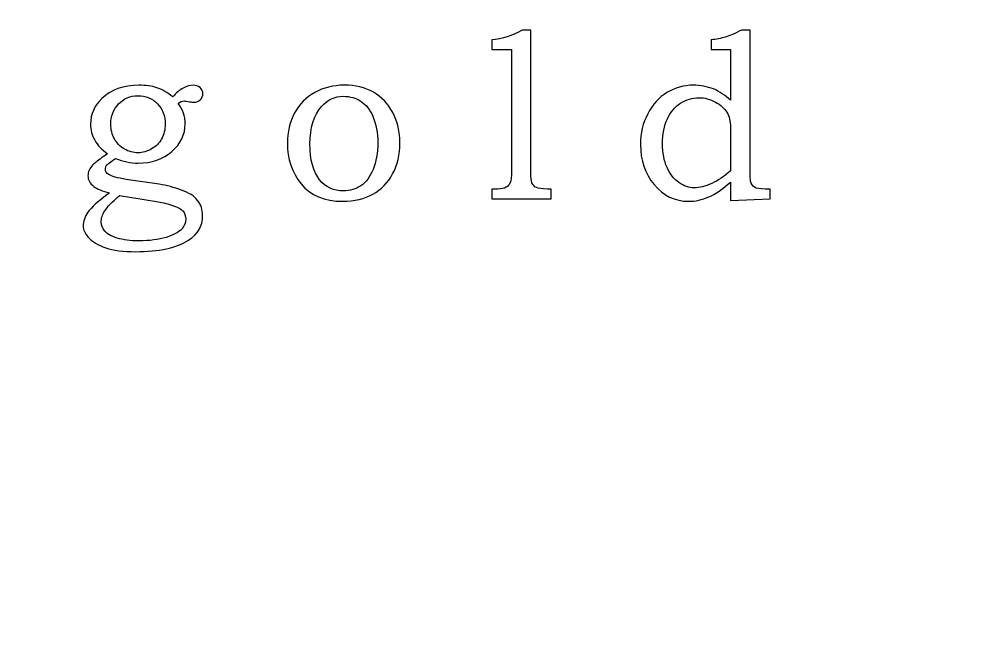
# Model space of a CAD drawing. Header units: millimetres. Extents: x -467 to 235, y 31 to 232.
# Drawn here: x 207.22 to 214.92, y 40.53 to 45.58 of the extents above; entities that cross this region are included whole.
import ezdxf

# ---------------------------------------------------------------- set-up
doc = ezdxf.new("R2010")
doc.units = ezdxf.units.MM
doc.header["$MEASUREMENT"] = 0
doc.layers.add('Layer 1', color=7, linetype='Continuous')

msp = doc.modelspace()

# ---------------------------------------------------------------- linework, layer by layer
at = {"layer": 'Layer 1', "color": 250, "lineweight": 18}
msp.add_open_spline([(198.3895, 70.7186), (198.3895, 70.7186), (232.1895, 70.7186), (232.1895, 70.7186), (233.8418, 70.7186), (235.1895, 69.3709), (235.1895, 67.7186), (235.1895, 67.7186), (235.1895, 33.9186), (235.1895, 33.9186), (235.1895, 32.2663), (233.8418, 30.9186), (232.1895, 30.9186), (232.1895, 30.9186), (198.3895, 30.9186), (198.3895, 30.9186), (196.7372, 30.9186), (195.3895, 32.2663), (195.3895, 33.9186), (195.3895, 33.9186), (195.3895, 67.7186), (195.3895, 67.7186), (195.3895, 69.3709), (196.7372, 70.7186), (198.3895, 70.7186)], degree=3, knots=[0, 0, 0, 0, 0.125, 0.125, 0.125, 0.25, 0.25, 0.25, 0.375, 0.375, 0.375, 0.5, 0.5, 0.5, 0.625, 0.625, 0.625, 0.75, 0.75, 0.75, 0.875, 0.875, 0.875, 1, 1, 1, 1], dxfattribs=at)
at = {"layer": 'Layer 1', "color": 250}
for points, knots in [([(211.049, 45.3286), (211.049, 45.3286), (211.049, 45.4069), (211.049, 45.4069), (211.1336, 45.4132), (211.2163, 45.4393), (211.2968, 45.4851), (211.2968, 45.4851), (211.3658, 45.4851), (211.3658, 45.4851), (211.3658, 45.4851), (211.3658, 44.338), (211.3658, 44.338), (211.3658, 44.2896), (211.369, 44.2594), (211.375, 44.247), (211.3833, 44.2295), (211.3951, 44.2168), (211.4107, 44.2088), (211.4262, 44.2009), (211.4558, 44.1968), (211.5, 44.1968), (211.5, 44.1968), (211.5299, 44.1968), (211.5299, 44.1968), (211.5299, 44.1968), (211.5299, 44.1185), (211.5299, 44.1185), (211.5299, 44.1185), (211.049, 44.1185), (211.049, 44.1185), (211.049, 44.1185), (211.049, 44.1968), (211.049, 44.1968), (211.049, 44.1968), (211.0976, 44.1968), (211.0976, 44.1968), (211.1285, 44.1968), (211.1514, 44.2015), (211.1667, 44.2108), (211.1819, 44.22), (211.1927, 44.2327), (211.1994, 44.2489), (211.2061, 44.2648), (211.2093, 44.2973), (211.2093, 44.3456), (211.2093, 44.3456), (211.2093, 45.3286), (211.2093, 45.3286), (211.2093, 45.3286), (211.049, 45.3286), (211.049, 45.3286)], [0, 0, 0, 0, 0.058824, 0.058824, 0.058824, 0.117647, 0.117647, 0.117647, 0.176471, 0.176471, 0.176471, 0.235294, 0.235294, 0.235294, 0.294118, 0.294118, 0.294118, 0.352941, 0.352941, 0.352941, 0.411765, 0.411765, 0.411765, 0.470588, 0.470588, 0.470588, 0.529412, 0.529412, 0.529412, 0.588235, 0.588235, 0.588235, 0.647059, 0.647059, 0.647059, 0.705882, 0.705882, 0.705882, 0.764706, 0.764706, 0.764706, 0.823529, 0.823529, 0.823529, 0.882353, 0.882353, 0.882353, 0.941176, 0.941176, 0.941176, 1, 1, 1, 1]), ([(212.8273, 45.3286), (212.8273, 45.3286), (212.8273, 45.4069), (212.8273, 45.4069), (212.8693, 45.4107), (212.9081, 45.418), (212.9431, 45.4288), (212.9781, 45.4396), (213.0216, 45.4584), (213.0744, 45.4851), (213.0744, 45.4851), (213.1441, 45.4851), (213.1441, 45.4851), (213.1441, 45.4851), (213.1441, 44.3552), (213.1441, 44.3552), (213.1441, 44.303), (213.1454, 44.2712), (213.1479, 44.2601), (213.154, 44.2365), (213.1648, 44.22), (213.1794, 44.2108), (213.1944, 44.2015), (213.2233, 44.1968), (213.2663, 44.1968), (213.2663, 44.1968), (213.3064, 44.1968), (213.3064, 44.1968), (213.3064, 44.1968), (213.3064, 44.1185), (213.3064, 44.1185), (213.3064, 44.1185), (212.9838, 44.1032), (212.9838, 44.1032), (212.9838, 44.1032), (212.9838, 44.2527), (212.9838, 44.2527), (212.9217, 44.1964), (212.8635, 44.1564), (212.8091, 44.1328), (212.7547, 44.1093), (212.7003, 44.0975), (212.6456, 44.0975), (212.5333, 44.0975), (212.4401, 44.1427), (212.366, 44.2327), (212.2919, 44.3227), (212.2547, 44.4312), (212.2547, 44.5581), (212.2547, 44.6488), (212.2744, 44.7315), (212.3138, 44.8066), (212.3533, 44.882), (212.4051, 44.9396), (212.4697, 44.979), (212.5343, 45.0188), (212.6052, 45.0385), (212.6822, 45.0385), (212.7411, 45.0385), (212.7958, 45.0283), (212.846, 45.008), (212.8963, 44.9876), (212.9421, 44.9567), (212.9838, 44.916), (212.9838, 44.916), (212.9838, 45.3286), (212.9838, 45.3286), (212.9838, 45.3286), (212.8273, 45.3286), (212.8273, 45.3286)], [0, 0, 0, 0, 0.043478, 0.043478, 0.043478, 0.086957, 0.086957, 0.086957, 0.130435, 0.130435, 0.130435, 0.173913, 0.173913, 0.173913, 0.217391, 0.217391, 0.217391, 0.26087, 0.26087, 0.26087, 0.304348, 0.304348, 0.304348, 0.347826, 0.347826, 0.347826, 0.391304, 0.391304, 0.391304, 0.434783, 0.434783, 0.434783, 0.478261, 0.478261, 0.478261, 0.521739, 0.521739, 0.521739, 0.565217, 0.565217, 0.565217, 0.608696, 0.608696, 0.608696, 0.652174, 0.652174, 0.652174, 0.695652, 0.695652, 0.695652, 0.73913, 0.73913, 0.73913, 0.782609, 0.782609, 0.782609, 0.826087, 0.826087, 0.826087, 0.869565, 0.869565, 0.869565, 0.913043, 0.913043, 0.913043, 0.956522, 0.956522, 0.956522, 1, 1, 1, 1]), ([(208.4632, 44.9434), (208.4912, 44.9758), (208.5198, 45), (208.5485, 45.0153), (208.5774, 45.0309), (208.6041, 45.0385), (208.6283, 45.0385), (208.6506, 45.0385), (208.6693, 45.0318), (208.6846, 45.0188), (208.6999, 45.0057), (208.7075, 44.9895), (208.7075, 44.9707), (208.7075, 44.951), (208.7005, 44.9348), (208.6868, 44.9211), (208.6732, 44.9077), (208.656, 44.9011), (208.6347, 44.9011), (208.6261, 44.9011), (208.6143, 44.9023), (208.5994, 44.9049), (208.5819, 44.9087), (208.5672, 44.9106), (208.5555, 44.9106), (208.5399, 44.9106), (208.5236, 44.9036), (208.5068, 44.8893), (208.5453, 44.8425), (208.5644, 44.7875), (208.5644, 44.7245), (208.5644, 44.6386), (208.5284, 44.5642), (208.4562, 44.5012), (208.3843, 44.4382), (208.293, 44.4067), (208.1833, 44.4067), (208.1222, 44.4067), (208.0611, 44.4198), (207.9994, 44.4455), (207.959, 44.4166), (207.9358, 44.3984), (207.9304, 44.3918), (207.9218, 44.3813), (207.9173, 44.3701), (207.9173, 44.3584), (207.9173, 44.3405), (207.9265, 44.3259), (207.9453, 44.3141), (207.9688, 44.2986), (208.0156, 44.2858), (208.085, 44.2753), (208.085, 44.2753), (208.3544, 44.2352), (208.3544, 44.2352), (208.4139, 44.226), (208.474, 44.2104), (208.5341, 44.1888), (208.5943, 44.1669), (208.6382, 44.1389), (208.6652, 44.1042), (208.6922, 44.0692), (208.7056, 44.0278), (208.7056, 43.9795), (208.7056, 43.8974), (208.6678, 43.8319), (208.5917, 43.7829), (208.4953, 43.7202), (208.3522, 43.689), (208.1626, 43.689), (208.063, 43.689), (207.9822, 43.6995), (207.9199, 43.7205), (207.8578, 43.7418), (207.8095, 43.7714), (207.7751, 43.8099), (207.7503, 43.8379), (207.7379, 43.8669), (207.7379, 43.8965), (207.7379, 43.9349), (207.7506, 43.9725), (207.7758, 44.0091), (207.8009, 44.0457), (207.8594, 44.0978), (207.951, 44.1653), (207.8922, 44.1802), (207.8499, 44.1977), (207.8244, 44.2174), (207.7923, 44.2429), (207.7761, 44.2715), (207.7761, 44.304), (207.7761, 44.3199), (207.7789, 44.3348), (207.785, 44.3488), (207.7907, 44.3628), (207.8006, 44.3768), (207.8139, 44.3908), (207.8273, 44.4045), (207.8515, 44.4239), (207.8871, 44.4487), (207.9094, 44.4643), (207.9253, 44.4757), (207.9345, 44.4831), (207.889, 44.5155), (207.8546, 44.5518), (207.8317, 44.5919), (207.8085, 44.6316), (207.7971, 44.6758), (207.7971, 44.7236), (207.7971, 44.8025), (207.8276, 44.8715), (207.8884, 44.9303), (207.9625, 45.0025), (208.0624, 45.0385), (208.188, 45.0385), (208.244, 45.0385), (208.293, 45.0315), (208.3347, 45.0178), (208.3764, 45.0038), (208.4193, 44.979), (208.4632, 44.9434)], [0, 0, 0, 0, 0.025, 0.025, 0.025, 0.05, 0.05, 0.05, 0.075, 0.075, 0.075, 0.1, 0.1, 0.1, 0.125, 0.125, 0.125, 0.15, 0.15, 0.15, 0.175, 0.175, 0.175, 0.2, 0.2, 0.2, 0.225, 0.225, 0.225, 0.25, 0.25, 0.25, 0.275, 0.275, 0.275, 0.3, 0.3, 0.3, 0.325, 0.325, 0.325, 0.35, 0.35, 0.35, 0.375, 0.375, 0.375, 0.4, 0.4, 0.4, 0.425, 0.425, 0.425, 0.45, 0.45, 0.45, 0.475, 0.475, 0.475, 0.5, 0.5, 0.5, 0.525, 0.525, 0.525, 0.55, 0.55, 0.55, 0.575, 0.575, 0.575, 0.6, 0.6, 0.6, 0.625, 0.625, 0.625, 0.65, 0.65, 0.65, 0.675, 0.675, 0.675, 0.7, 0.7, 0.7, 0.725, 0.725, 0.725, 0.75, 0.75, 0.75, 0.775, 0.775, 0.775, 0.8, 0.8, 0.8, 0.825, 0.825, 0.825, 0.85, 0.85, 0.85, 0.875, 0.875, 0.875, 0.9, 0.9, 0.9, 0.925, 0.925, 0.925, 0.95, 0.95, 0.95, 0.975, 0.975, 0.975, 1, 1, 1, 1]), ([(209.8537, 45.0385), (209.9447, 45.0385), (210.0233, 45.0197), (210.0901, 44.9819), (210.1566, 44.944), (210.2091, 44.889), (210.2472, 44.8164), (210.2857, 44.7439), (210.3048, 44.6615), (210.3048, 44.5686), (210.3048, 44.4757), (210.2851, 44.393), (210.246, 44.3205), (210.2065, 44.248), (210.1531, 44.1926), (210.0853, 44.1548), (210.0176, 44.1166), (209.9368, 44.0975), (209.8426, 44.0975), (209.6928, 44.0975), (209.5805, 44.1443), (209.5051, 44.2378), (209.43, 44.3313), (209.3925, 44.4411), (209.3925, 44.5677), (209.3925, 44.6599), (209.4119, 44.7417), (209.451, 44.8133), (209.4898, 44.8848), (209.5445, 44.9402), (209.6148, 44.9796), (209.6851, 45.0188), (209.7647, 45.0385), (209.8537, 45.0385)], [0, 0, 0, 0, 0.090909, 0.090909, 0.090909, 0.181818, 0.181818, 0.181818, 0.272727, 0.272727, 0.272727, 0.363636, 0.363636, 0.363636, 0.454545, 0.454545, 0.454545, 0.545455, 0.545455, 0.545455, 0.636364, 0.636364, 0.636364, 0.727273, 0.727273, 0.727273, 0.818182, 0.818182, 0.818182, 0.909091, 0.909091, 0.909091, 1, 1, 1, 1]), ([(208.1798, 44.9526), (208.1187, 44.9526), (208.0671, 44.9307), (208.0248, 44.8864), (207.9825, 44.8422), (207.9612, 44.7875), (207.9612, 44.7223), (207.9612, 44.6787), (207.9708, 44.6393), (207.9902, 44.6039), (208.0096, 44.569), (208.0366, 44.5413), (208.0716, 44.5209), (208.1063, 44.5009), (208.1432, 44.4907), (208.1817, 44.4907), (208.2202, 44.4907), (208.2571, 44.5009), (208.2924, 44.5216), (208.3277, 44.5419), (208.3547, 44.5696), (208.3735, 44.6046), (208.3926, 44.6393), (208.4021, 44.6787), (208.4021, 44.7223), (208.4021, 44.7907), (208.3814, 44.846), (208.3401, 44.8887), (208.2987, 44.9313), (208.2453, 44.9526), (208.1798, 44.9526)], [0, 0, 0, 0, 0.1, 0.1, 0.1, 0.2, 0.2, 0.2, 0.3, 0.3, 0.3, 0.4, 0.4, 0.4, 0.5, 0.5, 0.5, 0.6, 0.6, 0.6, 0.7, 0.7, 0.7, 0.8, 0.8, 0.8, 0.9, 0.9, 0.9, 1, 1, 1, 1]), ([(209.8467, 44.9488), (209.7764, 44.9488), (209.7169, 44.9208), (209.6683, 44.8651), (209.6065, 44.7958), (209.5757, 44.6949), (209.5757, 44.5623), (209.5757, 44.4347), (209.6018, 44.3377), (209.6543, 44.2706), (209.702, 44.2111), (209.7662, 44.1815), (209.8477, 44.1815), (209.9002, 44.1815), (209.9469, 44.1955), (209.988, 44.2232), (210.029, 44.2512), (210.0621, 44.2957), (210.0875, 44.3565), (210.1127, 44.4175), (210.1254, 44.4894), (210.1254, 44.5715), (210.1254, 44.6523), (210.1117, 44.7242), (210.0847, 44.7881), (210.0637, 44.8387), (210.0322, 44.8785), (209.9899, 44.9065), (209.9476, 44.9348), (209.8999, 44.9488), (209.8467, 44.9488)], [0, 0, 0, 0, 0.1, 0.1, 0.1, 0.2, 0.2, 0.2, 0.3, 0.3, 0.3, 0.4, 0.4, 0.4, 0.5, 0.5, 0.5, 0.6, 0.6, 0.6, 0.7, 0.7, 0.7, 0.8, 0.8, 0.8, 0.9, 0.9, 0.9, 1, 1, 1, 1]), ([(212.9838, 44.3447), (212.9838, 44.3447), (212.9838, 44.6959), (212.9838, 44.6959), (212.9838, 44.7461), (212.9742, 44.7869), (212.9555, 44.819), (212.9364, 44.8508), (212.9052, 44.8785), (212.8623, 44.902), (212.819, 44.9256), (212.7748, 44.9373), (212.7293, 44.9373), (212.6755, 44.9373), (212.6256, 44.9227), (212.5798, 44.8931), (212.5343, 44.8638), (212.4987, 44.8212), (212.4729, 44.7659), (212.4471, 44.7105), (212.4341, 44.6434), (212.4341, 44.5648), (212.4341, 44.4907), (212.4462, 44.4264), (212.47, 44.372), (212.4939, 44.318), (212.526, 44.2766), (212.5664, 44.2486), (212.6068, 44.2203), (212.6482, 44.2063), (212.6902, 44.2063), (212.7318, 44.2063), (212.7792, 44.2181), (212.832, 44.2419), (212.8848, 44.2658), (212.9354, 44.3001), (212.9838, 44.3447)], [0, 0, 0, 0, 0.083333, 0.083333, 0.083333, 0.166667, 0.166667, 0.166667, 0.25, 0.25, 0.25, 0.333333, 0.333333, 0.333333, 0.416667, 0.416667, 0.416667, 0.5, 0.5, 0.5, 0.583333, 0.583333, 0.583333, 0.666667, 0.666667, 0.666667, 0.75, 0.75, 0.75, 0.833333, 0.833333, 0.833333, 0.916667, 0.916667, 0.916667, 1, 1, 1, 1]), ([(208.0315, 44.1439), (207.9717, 44.0931), (207.9319, 44.0517), (207.9122, 44.0199), (207.8928, 43.9884), (207.883, 43.9579), (207.883, 43.9286), (207.883, 43.9038), (207.8928, 43.8799), (207.9122, 43.8564), (207.9319, 43.8331), (207.9653, 43.8141), (208.0127, 43.7991), (208.0601, 43.7842), (208.1193, 43.7768), (208.1909, 43.7768), (208.2758, 43.7768), (208.3484, 43.7861), (208.4091, 43.8042), (208.4696, 43.8227), (208.5131, 43.8462), (208.5392, 43.8745), (208.5586, 43.8971), (208.5682, 43.9235), (208.5682, 43.9537), (208.5682, 43.9798), (208.5602, 44.0021), (208.5443, 44.0199), (208.5284, 44.038), (208.4985, 44.0536), (208.4546, 44.067), (208.411, 44.0803), (208.37, 44.0902), (208.3321, 44.0965), (208.3321, 44.0965), (208.0315, 44.1439), (208.0315, 44.1439)], [0, 0, 0, 0, 0.083333, 0.083333, 0.083333, 0.166667, 0.166667, 0.166667, 0.25, 0.25, 0.25, 0.333333, 0.333333, 0.333333, 0.416667, 0.416667, 0.416667, 0.5, 0.5, 0.5, 0.583333, 0.583333, 0.583333, 0.666667, 0.666667, 0.666667, 0.75, 0.75, 0.75, 0.833333, 0.833333, 0.833333, 0.916667, 0.916667, 0.916667, 1, 1, 1, 1])]:
    msp.add_open_spline(points, degree=3, knots=knots, dxfattribs=at)

doc.saveas('drawing.dxf')
